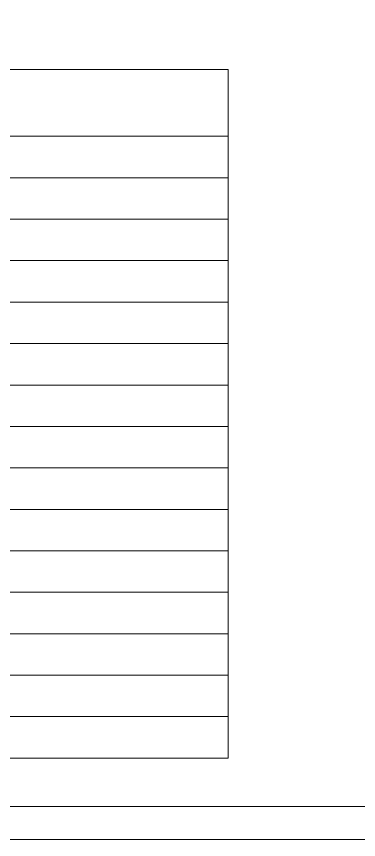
# Model space of a CAD drawing. Extents: x 3505867 to 4040009, y -660366 to -590408.
# Drawn here: x 3525988 to 3528394, y -625948 to -620164 of the extents above; entities that cross this region are included whole.
import ezdxf

# ---------------------------------------------------------------- set-up
doc = ezdxf.new("R2010")
doc.units = 0
doc.header["$LTSCALE"] = 6
doc.header["$MEASUREMENT"] = 0
doc.linetypes.add('ACAD_ISO04W100', pattern=[30, 24, -3, 0, -3])
doc.linetypes.add('CONTINU', pattern=[0])
doc.layers.get('0').update_dxf_attribs({"linetype": 'CONTINUOUS', "lineweight": 0})
doc.layers.add('axes', color=40, linetype='ACAD_ISO04W100', lineweight=0)

msp = doc.modelspace()

# ---------------------------------------------------------------- linework, layer by layer
for points in [[(3550948.2, -593936.6), (3550948.2, -625948), (3505867, -625948), (3505867, -593936.6)], [(3550716.3, -594168.4), (3550716.3, -625716.2), (3506098.8, -625716.2), (3506098.8, -594168.4)]]:
    msp.add_lwpolyline(points, close=True)
at = {"layer": 'axes', "color": 7, "linetype": 'CONTINU', "lineweight": 0}
for p, q in [((3522476.3, -621005.6), (3527476.3, -621005.6)), ((3522476.3, -621297), (3527476.3, -621297)), ((3522476.3, -621588.3), (3527476.3, -621588.3)), ((3522476.3, -621879.7), (3527476.3, -621879.7)), ((3522476.3, -622171), (3527476.3, -622171)), ((3522476.3, -622462.3), (3527476.3, -622462.3)), ((3522476.3, -622753.7), (3527476.3, -622753.7)), ((3522476.3, -623045), (3527476.3, -623045)), ((3522476.3, -623336.3), (3527476.3, -623336.3)), ((3522476.3, -623627.7), (3527476.3, -623627.7)), ((3522476.3, -623919), (3527476.3, -623919)), ((3522476.3, -624210.4), (3527476.3, -624210.4)), ((3522476.3, -624501.7), (3527476.3, -624501.7)), ((3522476.3, -624793), (3527476.3, -624793)), ((3522476.3, -625084.4), (3527476.3, -625084.4)), ((3522476.3, -625375.7), (3527476.3, -625375.7))]:
    msp.add_line(p, q, dxfattribs=at)
msp.add_lwpolyline([(3522476.3, -625375.7), (3522476.3, -620535.8), (3527476.3, -620535.8), (3527476.3, -625375.7)], dxfattribs=at)

doc.saveas('drawing.dxf')
